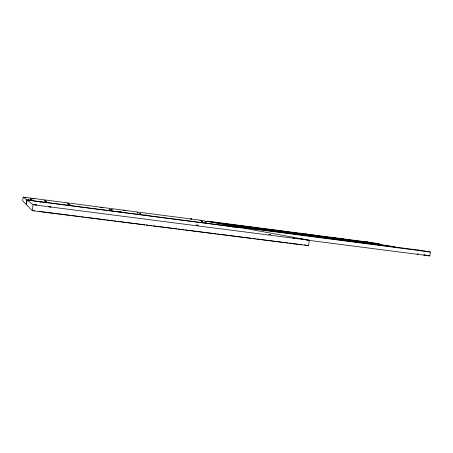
<?xml version="1.0" encoding="UTF-8"?>
<svg xmlns="http://www.w3.org/2000/svg" width="453" height="453" viewBox="0 0 453 453"><rect width="100%" height="100%" fill="white"/><g stroke="black" fill="none" stroke-linecap="round" stroke-linejoin="round"><path stroke-width="0.68" d="M23.126 197.089L22.65 200.77L26.229 204.445L26.812 199.926L23.126 197.089L200.3 220.198L241.596 227.791L26.812 199.926M27.038 200.096L26.444 204.665L32.288 210.662L308.567 245.69L309.303 240.237L244.042 228.238L27.038 200.096L33.052 204.728L309.303 240.237M32.288 210.662L33.052 204.728M306.573 240.073L429.818 255.911L430.35 252.021L416.55 249.824L237.27 226.528L245.503 228.029L430.35 252.021M145.623 215.113L144.994 215.022L146.415 215.209M100.804 207.281L101.347 207.349M305.888 234.762L306.455 234.83M325.158 237.151L324.625 237.089M313.21 235.232L313.742 235.3M305.237 234.665L305.803 234.733M301.896 244.484L301.154 244.399M120.691 211.998C118.771 211.778 122.797 212.27 120.872 212.044M147.384 215.486C149.23 215.707 145.373 215.192 147.197 215.458M29.688 200.611C27.356 200.334 32.061 200.911 29.722 200.639M38.879 211.353L47.99 212.508M49.388 212.684L69.711 215.26M71.11 215.435L80.221 216.591M81.619 216.772L83.726 217.038M85.124 217.214L105.447 219.79M106.846 219.971L112.452 220.679M113.856 220.86L115.957 221.126M117.355 221.302L144.683 224.767M146.087 224.948L148.188 225.215M149.586 225.39L151.693 225.656M153.091 225.837L176.913 228.856M178.318 229.037L180.419 229.303M181.817 229.478L183.924 229.745M185.322 229.926L187.423 230.192M188.827 230.367L216.155 233.833M217.553 234.008L219.654 234.275M221.058 234.456L251.885 238.363M253.289 238.544L255.39 238.81M256.794 238.986L287.621 242.899M289.025 243.074L301.636 244.677L300.26 244.394M101.472 207.378L102.016 207.44L100.798 207.281M102.248 207.565C100.606 207.366 104.026 207.791 102.378 207.593M123.471 210.232C121.897 210.045 125.204 210.458 123.629 210.266M124.581 210.475C123.086 210.3 126.319 210.702 124.739 210.509M67.893 203.884C65.996 203.657 69.904 204.139 67.984 203.912M137.542 212.955C135.86 212.751 139.439 213.221 137.712 212.978M111.778 209.83C109.994 209.62 113.72 210.079 111.936 209.869M119.411 211.693C117.497 211.466 121.512 211.959 119.586 211.732M417.966 253.974L417.462 253.918L417.887 253.986M301.755 238.98C299.223 238.68 304.399 239.326 301.874 239.025M425.169 255.198L424.218 255.056L425.078 255.164M293.997 238.204C291.392 237.899 296.704 238.561 294.099 238.25M293.261 243.657C290.684 243.369 295.973 244.008 293.368 243.714M48.986 212.684L50.04 212.836L48.567 212.672M367.547 242.066C366.166 241.896 369.172 242.298 367.694 242.089M191.177 219.02C189.354 218.793 192.933 219.252 191.109 219.026M375.033 243.267C376.505 243.454 373.363 243.029 374.88 243.25M335.73 238.153C334.189 237.967 337.411 238.374 335.854 238.187M313.119 235.209L312.593 235.141L313.708 235.294M343.238 239.178C341.704 238.991 344.92 239.399 343.368 239.207M346.822 239.648C345.39 239.473 348.482 239.864 346.964 239.677M266.002 229.258C264.297 229.048 267.785 229.495 266.036 229.28M316.488 235.837C314.96 235.651 318.204 236.064 316.585 235.86M356.364 241.166C354.801 240.973 358.08 241.392 356.517 241.2M322.304 236.693C320.701 236.494 324.025 236.919 322.411 236.721M324.512 237.061L323.974 236.993L325.169 237.151M236.857 225.605C235.067 225.384 238.686 225.843 236.845 225.617M279.852 231.268C278.148 231.058 281.653 231.506 279.903 231.29M313.572 235.662C311.924 235.458 315.339 235.894 313.669 235.685M356.347 241.358C354.761 241.166 358.102 241.591 356.505 241.392M368.629 242.955C367.168 242.774 370.367 243.204 368.782 242.978M362.61 242.378C361.007 242.174 364.388 242.632 362.768 242.395M252.14 228.006C250.26 227.774 254.042 228.255 252.157 228.023M372.304 243.754C373.923 243.957 370.56 243.499 372.14 243.731M140.09 213.522C138.335 213.267 142.004 213.782 140.243 213.527M145.781 215.113L146.41 215.209M301.488 244.405L301.941 244.478M305.271 234.671L306.426 234.824M423.617 254.863L429.818 255.911M304.41 244.846L308.567 245.69M33.862 210.452L34.145 210.509L33.862 210.452M50.804 206.953L48.794 206.698L50.804 206.953M69.926 204.399L68.545 204.218L69.926 204.399M36.585 204.886L34.615 204.626L36.585 204.886M270.684 234.631L268.923 234.399L270.684 234.631M292.944 233.069L291.721 232.91L292.944 233.069M40.929 201.93L39.366 201.727L40.929 201.93M40.391 201.659L38.873 201.455L40.391 201.659M46.466 201.313L45.085 201.132L46.466 201.313M45.866 201.058L44.507 200.877L45.866 201.058M283.046 231.307L281.874 231.149L283.046 231.307M29.604 200.118L28.075 199.92L29.604 200.118M278.714 230.736L277.553 230.577L278.714 230.736M32.016 199.433L30.611 199.252L32.016 199.433M31.636 199.207L30.249 199.026L31.636 199.207M267.785 229.682L266.585 229.518L267.785 229.682M272.457 229.671L271.324 229.518L272.457 229.671M34.32 198.573L33.08 198.408L34.32 198.573M265.939 229.36L264.745 229.201L265.939 229.36M244.388 228.448L245.809 228.64L244.388 228.448M25.866 197.565L24.587 197.395L25.866 197.565M246.256 228.029L244.914 227.848L246.256 228.029M248.289 227.621L247.027 227.451L248.289 227.621M233.782 226.942L232.372 226.755L233.782 226.942M237.287 227.072L235.888 226.885L237.287 227.072M242.145 227.281L240.826 227.112L242.145 227.281M198.154 225.294L196.37 225.056L198.154 225.294M248.301 227.304L247.055 227.14L248.301 227.304M254.031 227.565L252.865 227.406L254.031 227.565M249.054 226.908L250.22 227.066L249.11 226.913M229.003 226.121L230.384 226.307L229.003 226.121M239.28 226.341L238.023 226.177L239.28 226.341M235.028 225.577L233.793 225.413L235.028 225.577M206.33 222.134L205.05 221.964L206.33 222.134M214.733 222.366L215.9 222.525L214.733 222.366M201.375 221.268L202.616 221.432L201.375 221.268M210.385 221.579L211.528 221.732L210.385 221.579M201.24 220.43L200.062 220.271L201.24 220.43M424.778 251.2L426.058 251.375L424.778 251.2M418 250.118L419.257 250.294L418 250.118M110.351 209.416L109.082 209.252L110.356 209.416M374.597 243.935L375.786 244.099L374.597 243.935M296.296 233.414L297.445 233.567L296.296 233.414M305.679 233.997L306.755 234.144L305.679 233.997M366.834 241.913L207.865 221.183L215.379 222.548L379.608 243.946L366.834 241.913M365.996 242.264L217.23 222.887L225.475 224.382L379.399 244.416L365.996 242.264M382.7 244.943L227.508 224.756L235.05 226.126L394.908 246.902L382.7 244.943"/></g></svg>
